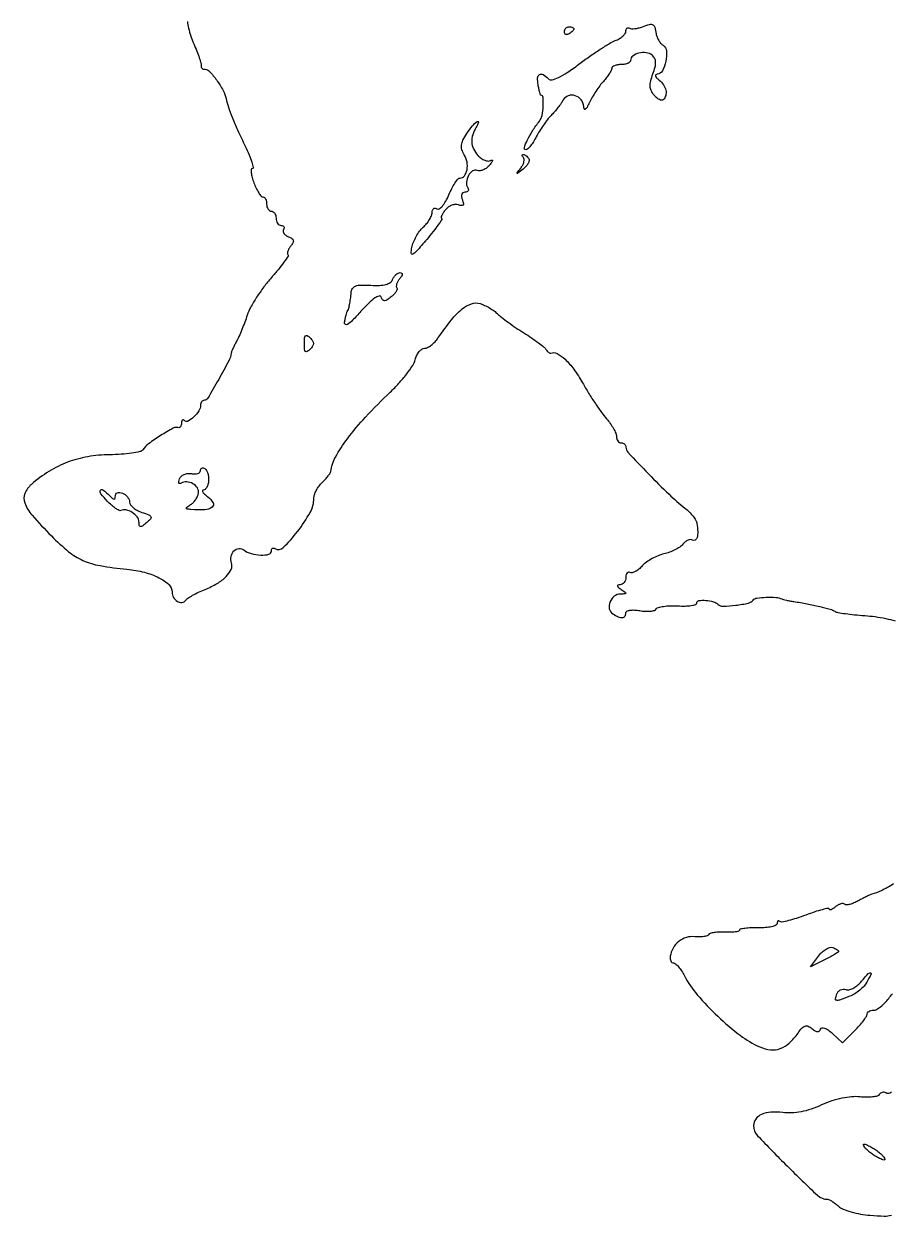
# Model space of a CAD drawing. Extents: x 0 to 363, y 0 to 441.
# Drawn here: x 9.6 to 193.1, y 1.4 to 253.6 of the extents above; entities that cross this region are included whole.
import ezdxf

# ---------------------------------------------------------------- set-up
doc = ezdxf.new("R2010")
doc.units = 0

msp = doc.modelspace()

# ---------------------------------------------------------------- linework, layer by layer
for points in [[(44.245795, 254.143576, 0.026122), (44.491784, 252.681568, 0.025379), (44.949212, 251.026648, 0.024304), (45.577544, 249.401931, -0.009663), (46.229416, 247.852724, -0.013036), (46.754938, 246.42588, -0.010077), (47.134528, 245.227144, -0.123016), (47.154444, 244.75, 0.133709), (47.172388, 244.464443, 0.126386), (47.332346, 244.220313, 0.107733), (47.61535, 244.05651, 0.077668), (47.976947, 244, -0.214922), (48.939356, 243.56628, -0.025252), (50.44285, 241.68211, -0.030469), (51.790103, 239.543125, -0.074661), (52.429786, 237.80217, 0.02951), (52.90959, 236.0135, 0.015446), (53.704637, 233.848698, 0.012025), (54.859024, 231.170047, 0.005597), (56.4781, 227.75, -0.012965), (57.308168, 225.927653, -0.023673), (57.87473, 224.395312, -0.023476), (58.180598, 223.244919, -0.478046), (57.982973, 223, 0.378511), (57.749518, 222.793715, 0.057742), (57.744079, 222.11875, 0.041062), (57.929613, 221.150764, 0.022372), (58.306102, 220, 0.021309), (58.796741, 218.85087, 0.030395), (59.335189, 217.88125, 0.030683), (59.849797, 217.174019, 0.223729), (60.219238, 217, -0.184823), (60.517299, 216.885926, -0.090202), (60.770651, 216.559375, -0.070058), (60.942367, 216.073989, -0.050078), (61, 215.5, 0.064853), (61.074694, 214.926543, 0.082425), (61.29375, 214.440625, 0.098894), (61.618646, 214.115568, 0.148195), (62, 214, -0.148195), (62.381354, 213.884432, -0.098894), (62.70625, 213.559375, -0.082425), (62.925306, 213.073457, -0.064853), (63, 212.5, 0.06887), (63.079345, 211.926682, 0.085131), (63.311086, 211.440625, 0.099915), (63.655173, 211.115626, 0.140337), (64.059017, 211, -0.093902), (64.420729, 210.931465, -0.172183), (64.644424, 210.737031, -0.17347), (64.694547, 210.446288, -0.095482), (64.564761, 210.104785, 0.173098), (64.481439, 209.715345, 0.119723), (64.646032, 209.291408, 0.090029), (65.044565, 208.895119, 0.059217), (65.618368, 208.592952, -0.050851), (66.342091, 208.227124, -0.189301), (66.636139, 207.821265, -0.188332), (66.576232, 207.322301, -0.050275), (66.1213, 206.646158, 0.036248), (65.732943, 206.102469, 0.052229), (65.479493, 205.568864, 0.065637), (65.385057, 205.121367, 0.218975), (65.48665, 204.846683, -0.353086), (65.524456, 204.493234, -0.011171), (64.657563, 203.211375, -0.017125), (63.486056, 201.674214, -0.01046), (62.00521, 199.938692, 0.021228), (60.407671, 197.982644, 0.017631), (58.874589, 195.775741, 0.017991), (57.613206, 193.651769, 0.045078), (56.895623, 192, -0.009277), (56.372619, 190.513421, -0.007549), (55.759069, 188.940625, -0.007639), (55.149773, 187.50877, -0.019672), (54.653823, 186.5, 0.007492), (54.234748, 185.697567, 0.009385), (53.871398, 184.940625, 0.007836), (53.589728, 184.298012, 0.06967), (53.510989, 184, -0.091485), (52.986208, 182.313438, -0.008265), (50.857132, 178.422209, -0.004366), (48.521492, 174.398293, -0.264992), (47.822745, 174, 0.129336), (47.508986, 173.917458, 0.100701), (47.241681, 173.685268, 0.088877), (47.061928, 173.337934, 0.075211), (47, 172.928571, -0.144414), (46.656206, 171.763085, -0.059313), (45.59406, 170.481848, -0.065168), (44.389387, 169.603539, -0.33284), (43.619048, 169.714286, 0.125392), (43.384153, 169.853788, 0.258189), (43.181845, 169.80878, 0.159886), (43.043185, 169.571831, 0.053143), (43, 169.166667, -0.064435), (42.944383, 168.736882, -0.103831), (42.779688, 168.408034, -0.137923), (42.535071, 168.231378, -0.161274), (42.25, 168.222384, 0.202599), (41.239855, 168.109251, 0.012377), (38.574272, 166.525622, 0.017574), (36.029771, 164.799852, 0.082611), (34.798051, 163.541829, -0.18708), (34.206423, 163.144906, -0.017538), (32.452247, 162.814866, -0.020605), (30.261661, 162.573603, -0.014742), (27.798051, 162.47745, 0.040238), (23.147907, 162.057992, 0.047777), (18.89545, 160.899959, 0.047988), (14.955347, 158.961277, 0.04119), (11.23534, 156.217544, 0.116228), (9.844357, 154.275524, 0.192775), (9.825966, 152.288679, 0.087756), (11.396401, 149.708082, 0.01359), (15.487424, 145.307222, 0.02663), (19.120957, 141.979857, 0.068238), (22.150975, 140.114077, 0.061375), (25.758878, 139.025358, 0.018444), (31.453419, 138.260065, -0.037745), (35.132805, 137.620283, -0.054957), (38.214828, 136.469268, -0.069939), (40.314832, 135.01128, -0.209035), (41, 133.444007, 0.13016), (41.299233, 132.314, 0.125741), (42.121161, 131.46279, 0.161452), (43.097932, 131.231418, 0.224738), (43.861803, 131.678659, -0.097841), (44.314845, 132.123934, -0.017154), (45.340655, 132.749181, -0.018029), (46.613227, 133.406897, -0.015327), (48, 134.010167, 0.038525), (50.545973, 135.261074, 0.063372), (52.438453, 136.730666, 0.086128), (53.492571, 138.232097, 0.196208), (53.564363, 139.590684, -0.131591), (53.465125, 140.9473, -0.142593), (54.066105, 142.124768, -0.174376), (55.101202, 142.650964, -0.196291), (56.173785, 142.362618, 0.094243), (57.726271, 141.588895, 0.058315), (59.74543, 141.267357, 0.067761), (61.449839, 141.427869, 0.348565), (62, 142.121166, -0.082191), (62.057193, 142.466742, -0.160745), (62.223552, 142.687041, -0.182594), (62.471208, 142.748707, -0.109535), (62.761028, 142.647693, 0.345751), (64.517572, 142.845598, 0.033598), (67.554236, 146.268594, 0.037103), (70.217438, 150.295451, 0.128233), (71, 153.296605, -0.084732), (71.123341, 154.019205, -0.037056), (71.514063, 154.912797, -0.035302), (72.080315, 155.822334, -0.039513), (72.75, 156.607143, 0.013179), (73.425355, 157.31907, 0.016855), (74.006899, 158.010938, 0.01483), (74.450381, 158.612067, 0.121016), (74.571359, 158.928571, -0.095977), (75.571367, 161.991239, -0.034079), (78.088527, 165.874616, -0.027411), (81.924512, 170.447011, -0.014326), (87.161933, 175.725423, 0.018718), (88.991059, 177.601529, 0.020004), (90.632765, 179.569389, 0.020034), (91.901578, 181.364751, 0.082499), (92.430985, 182.581046, -0.050056), (92.764494, 183.506367, -0.059636), (93.261007, 184.289432, -0.069976), (93.836556, 184.822237, -0.152959), (94.404042, 185, 0.121646), (95.03595, 185.156047, 0.043722), (95.820898, 185.660938, 0.040204), (96.619376, 186.389058, 0.037792), (97.309257, 187.25, -0.018178), (100.103491, 191.031741, -0.05355), (102.373972, 193.328272, -0.087136), (104.338909, 194.428075, -0.162347), (106.143845, 194.454345, -0.033026), (107.116681, 194.073254, -0.022427), (108.169799, 193.519312, -0.022649), (109.142541, 192.889803, -0.041459), (109.863055, 192.279802, 0.031374), (110.68674, 191.553474, 0.00827), (112.093119, 190.498906, 0.008362), (113.736929, 189.34967, 0.008495), (115.409695, 188.262243, -0.008918), (117.020717, 187.213017, -0.011094), (118.47819, 186.178453, -0.009485), (119.658656, 185.265212, -0.078764), (120.111803, 184.7651, 0.034294), (120.374499, 184.417761, 0.047182), (120.657922, 184.148157, 0.056391), (120.920282, 183.986052, 0.205166), (121.111803, 183.979139, -0.218618), (122.437333, 183.897083, -0.065467), (124.122086, 182.686583, -0.048537), (125.978926, 180.569551, -0.026547), (127.843475, 177.660193, 0.009505), (129.121281, 175.508361, 0.008343), (130.53525, 173.309923, 0.008414), (131.87821, 171.368129, 0.024774), (132.88825, 170.09699, -0.02518), (133.696506, 169.078103, -0.026858), (134.379673, 168.004186, -0.027758), (134.86211, 167.023977, -0.100806), (135, 166.34699, 0.072596), (135.075129, 165.832267, 0.087407), (135.29375, 165.395678, 0.100487), (135.618656, 165.103813, 0.133682), (136, 165, -0.087897), (136.381821, 164.932356, -0.09461), (136.70625, 164.738171, -0.100067), (136.923275, 164.448697, -0.111421), (137, 164.108668, 0.190625), (137.43929, 162.998304, 0.003664), (141.77833, 158.44028, 0.009512), (146.121056, 154.112667, 0.024534), (149.461263, 151.20913, -0.029674), (150.384014, 150.390221, -0.030351), (151.195935, 149.473666, -0.031855), (151.797907, 148.594831, -0.099305), (152.035251, 147.92155, -0.026838), (152.185271, 146.20733, -0.073076), (152.049134, 144.999782, -0.178001), (151.660917, 144.444882, -0.298846), (151.113307, 144.429973, 0.160108), (150.685865, 144.532788, 0.079998), (150.139748, 144.398493, 0.066356), (149.562272, 144.057576, 0.053114), (149.044209, 143.553268, -0.07111), (148.392025, 142.962424, -0.030595), (147.378642, 142.36466, -0.029504), (146.203724, 141.850119, -0.034409), (145.034594, 141.507598, 0.043325), (143.825005, 141.129716, 0.029637), (142.527534, 140.505123, 0.029943), (141.339904, 139.747609, 0.051943), (140.470046, 138.966901, -0.036526), (139.741358, 138.271242, -0.050175), (138.988559, 137.76837, -0.060944), (138.321233, 137.511898, -0.202388), (137.866353, 137.582598, 0.169431), (137.538219, 137.655252, 0.189891), (137.254491, 137.502789, 0.120452), (137.062552, 137.117948, 0.055782), (137, 136.559017, -0.078525), (136.905705, 135.96231, -0.089641), (136.632812, 135.453463, -0.099424), (136.226773, 135.110394, -0.123393), (135.75, 134.984687, 0.066727), (135.295085, 134.918023, 0.405416), (135.1875, 134.730859, 0.167501), (135.378141, 134.440231, 0.021149), (136, 134, -0.009472), (136.852936, 133.425598, -0.283067), (136.951561, 133.197104, -0.356064), (136.787749, 133.046795, -0.012247), (135.856989, 133.015313, 0.165688), (134.525575, 132.547766, 0.133233), (133.614276, 131.323246, 0.146006), (133.492396, 129.891393, 0.202797), (134.21613, 128.845262, 0.037082), (135.395806, 128.21409, 0.120018), (136.263892, 128.057683, 0.227711), (136.789363, 128.350521, 0.154868), (137, 129.014262, -0.277008), (137.214346, 129.371469, -0.080799), (137.846759, 129.58711, -0.054989), (138.791054, 129.641468, -0.030514), (139.938829, 129.510777, 0.029818), (141.103508, 129.376519, 0.039204), (142.172737, 129.40135, 0.043714), (143.015878, 129.562593, 0.18737), (143.416756, 129.865309, -0.193433), (143.859475, 130.191555, -0.028101), (144.978979, 130.414693, -0.0284), (146.398197, 130.533857, -0.02084), (147.977928, 130.510649, 0.019904), (149.519728, 130.485114, 0.032737), (150.818516, 130.60061, 0.035661), (151.764715, 130.817605, 0.329745), (152, 131.13558, -0.374408), (152.426932, 131.625799, -0.05157), (153.893043, 131.676755, -0.048977), (155.505908, 131.406233, -0.131079), (156.506023, 130.827311, 0.210087), (157.527636, 130.429598, 0.020234), (160.245755, 130.656721, 0.021192), (162.934677, 131.107792, 0.182324), (163.942786, 131.752917, -0.204528), (164.669287, 132.175142, -0.021753), (166.661891, 132.333834, -0.026639), (168.704443, 132.298514, -0.08879), (170, 131.970916, 0.046697), (170.305804, 131.865672, 0.006977), (170.940625, 131.720924, 0.007794), (171.697613, 131.571697, 0.00665), (172.5, 131.43747, -0.009433), (175.318166, 130.949893, -0.010845), (177.98712, 130.375801, -0.009382), (180.224504, 129.798958, -0.070739), (181.222826, 129.362286, 0.09507), (181.818295, 129.135424, 0.00828), (183.425218, 128.879603, 0.010644), (185.36866, 128.64521, 0.008073), (187.508496, 128.468065, -0.017857), (189.752141, 128.23805, -0.017039), (192.00932, 127.846062, -0.017264), (193.976939, 127.363411, -0.056448)], [(193.619641, 71.696034, -0.021726), (190.97086, 70.226037, -0.063279), (189, 69.535923, 0.057118), (188.692639, 69.432517, 0.005158), (187.960779, 69.079922, 0.006645), (187.09536, 68.637515, 0.005146), (186.164354, 68.133544, -0.027332), (185.228065, 67.67919, -0.038365), (184.346677, 67.386664, -0.042933), (183.627341, 67.272091, -0.217729), (183.256363, 67.410304, 0.191717), (182.938378, 67.547211, 0.075983), (182.457929, 67.487352, 0.060374), (181.897785, 67.253015, 0.044003), (181.342009, 66.868879, -0.025894), (180.826388, 66.484217, -0.058953), (180.394215, 66.263926, -0.128843), (180.116515, 66.236804, -0.368398), (180, 66.37348, 0.472742), (179.796227, 66.540836, 0.013519), (178.546277, 66.257831, 0.018094), (176.949384, 65.788453, 0.010264), (175.051155, 65.111436, -0.012557), (173.11482, 64.430816, -0.018943), (171.394132, 63.945296, -0.014178), (169.985093, 63.646763, -0.246261), (169.551155, 63.782178, 0.116494), (169.341728, 63.911577, 0.255151), (169.161902, 63.879202, 0.168796), (169.038659, 63.682007, 0.056095), (169, 63.338509, -0.300844), (168.748497, 62.958344, -0.044179), (167.82498, 62.658873, -0.037751), (166.532972, 62.46386, -0.023473), (164.999933, 62.421842, 0.013836), (163.466376, 62.409368, 0.022823), (162.174905, 62.303953, 0.019049), (161.185988, 62.139107, 0.355888), (160.999933, 61.910765, -0.340651), (160.83063, 61.691051, -0.031014), (160.1073, 61.547723, -0.030069), (159.126078, 61.475485, -0.018199), (157.96109, 61.502315, 0.022369), (156.765422, 61.519879, 0.030042), (155.686558, 61.422399, 0.030504), (154.836164, 61.24011, 0.188452), (154.48541, 60.976394, -0.17974), (154.157088, 60.72077, -0.039497), (153.448713, 60.557221, -0.03633), (152.550722, 60.489455, -0.028014), (151.569564, 60.541821, 0.10018), (149.78706, 60.380317, 0.096259), (148.179199, 59.539199, 0.094752), (146.984372, 58.143327, 0.093593), (146.382315, 56.399118, 0.061001), (146.369534, 55.863971, 0.088911), (146.497503, 55.410991, 0.114981), (146.741704, 55.110021, 0.166565), (147.062804, 55, -0.186747), (147.494118, 54.833086, -0.032374), (148.112586, 54.192187, -0.031344), (148.77486, 53.303049, -0.023511), (149.39259, 52.25, 0.056327), (152.107439, 48.24779, 0.026568), (156.42254, 43.723135, 0.026558), (161.183966, 39.689204, 0.057431), (165.307147, 37.245401, 0.078014), (167.589471, 36.627031, 0.11428), (169.647306, 36.872447, 0.101617), (171.556826, 38.040059, 0.052156), (173.404394, 40.166965, -0.029424), (174.24448, 41.227681, -0.133488), (174.899483, 41.65375, -0.185327), (175.555952, 41.617485, -0.067864), (176.358433, 41.117491, 0.034272), (177.03953, 40.626909, 0.123598), (177.545117, 40.465099, 0.20978), (177.912066, 40.59895, 0.122029), (178.167313, 41.001938, -0.275476), (178.480166, 41.271622, -0.131502), (179.028655, 41.2234, -0.070005), (179.788302, 40.819207, -0.030324), (180.673797, 40.089278), (182.818477, 38.091204), (185.409238, 40.681966, 0.015415), (186.401361, 41.737226, 0.020065), (187.238964, 42.765384, 0.018102), (187.859805, 43.658811, 0.143752), (188, 44.136364, -0.155059), (188.104663, 44.465744, -0.097725), (188.399479, 44.746307, -0.080063), (188.839918, 44.935653, -0.061636), (189.359927, 45, 0.127034), (190.010056, 45.167886, 0.038056), (190.871869, 45.734375, 0.035444), (191.778548, 46.543235, 0.031855), (192.597276, 47.5, -0.02965), (193.408796, 48.456844, -0.033942)], [(193.191085, 27.645885, -0.092249), (192.796119, 27.427168, -0.100657), (192.377779, 27.376253, -0.11907), (192, 27.5, 0.101331), (191.629512, 27.635912, 0.098455), (191.231379, 27.617326, 0.097388), (190.867185, 27.447162, 0.096792), (190.593612, 27.151467, -0.19186), (190.16534, 26.833857, -0.03467), (189.172925, 26.643324, -0.032969), (187.912411, 26.574614, -0.02458), (186.521967, 26.658988, 0.048457), (184.751818, 26.681855, 0.030734), (182.709193, 26.382808, 0.02867), (180.544348, 25.797294, 0.026504), (178.401594, 24.955171, -0.025176), (176.158621, 24.066781, -0.033713), (174.044307, 23.505737, -0.036984), (172.049035, 23.269111, -0.044545), (170.163278, 23.353884, 0.048751), (167.663651, 23.445237, 0.09066), (165.700811, 22.961318, 0.127261), (164.46017, 21.96684, 0.161874), (164, 20.582702, 0.192465), (164.853708, 18.447035, 0.006978), (171.103405, 12.059838, 0.007013), (177.5269, 5.852381, 0.190835), (179.678865, 5, -0.121662), (180.033467, 4.912421, -0.021817), (180.626337, 4.566722, -0.022415), (181.299701, 4.089709, -0.018602), (181.972362, 3.525012, 0.090023), (182.933483, 2.927776, 0.025175), (184.616745, 2.358539, 0.024533), (186.620112, 1.89642, 0.023578), (188.685798, 1.625303, 0.013398), (191.643881, 1.457819, 0.082815), (193.147614, 1.662814, 0.135795)]]:
    msp.add_lwpolyline(points, format="xyb")
for points in [[(143.395409, 251.511663, 0.05715), (143.580516, 250.815559, 0.043195), (143.932229, 250.10641, 0.044162), (144.38643, 249.489983, 0.073617), (144.878364, 249.075175, -0.240141), (145.595206, 247.895056, -0.068689), (145.457016, 245.692312, -0.0703), (144.734933, 243.652214, -0.272024), (143.641592, 242.968197, 0.168786), (143.331444, 242.850651, 0.301735), (143.257083, 242.59964, 0.118029), (143.489078, 242.206448, 0.03225), (144.02564, 241.718197, -0.073461), (144.96316, 240.712489, -0.099874), (145.450259, 239.574932, -0.117049), (145.419917, 238.473958, -0.13196), (144.892501, 237.559167, -0.234587), (144.560399, 237.44743, -0.084848), (144.072333, 237.601394, -0.061591), (143.50781, 237.985861, -0.039308), (142.953523, 238.556001, -0.065696), (142.367784, 239.487121, -0.094281), (142.134516, 240.430891, -0.075203), (142.241852, 241.547639, -0.028753), (142.709685, 243.041825, 0.024714), (143.18136, 244.506706, 0.077368), (143.292218, 245.532447, 0.113639), (143.073613, 246.312971, 0.094956), (142.525411, 246.97891, 0.144055), (141.311042, 247.501787, 0.089222), (139.749041, 247.411826, 0.100766), (138.463211, 246.812195, 0.237729), (138, 245.893011, -0.208972), (137.850784, 245.551578, -0.081888), (137.4125, 245.262322, -0.06238), (136.765672, 245.065528, -0.042713), (136, 245, 0.038693), (135.234141, 244.940645, 0.057747), (134.5875, 244.76164, 0.075913), (134.146689, 244.499221, 0.224222), (134, 244.188561, -0.120698), (133.89437, 243.757357, -0.022418), (133.482071, 243.046031, -0.022868), (132.911846, 242.240255, -0.019119), (132.236839, 241.438561, 0.024516), (131.476821, 240.515878, 0.014047), (130.648166, 239.335077, 0.014009), (129.879916, 238.098205, 0.02259), (129.304519, 237, -0.014437), (128.770472, 235.938999, -0.11796), (128.411216, 235.537579, -0.48626), (128.177906, 235.609561, -0.081474), (128.06768, 236.143011, 0.158759), (127.544675, 237.549282, 0.148513), (126.280476, 238.423436, 0.160623), (124.819357, 238.411136, 0.185497), (123.754192, 237.525248, -0.026969), (123.299182, 236.806113, -0.012339), (122.633288, 235.916827, -0.012178), (121.884288, 235.012567, -0.016433), (121.16108, 234.234668, 0.029339), (120.401717, 233.374411, 0.014522), (119.536827, 232.201746, 0.014359), (118.707566, 230.929715, 0.020375), (118.05037, 229.75, -0.022671), (117.457347, 228.696878, -0.030683), (116.823261, 227.807813, -0.031362), (116.23156, 227.164436, -0.19349), (115.822546, 227, -0.505047), (115.515649, 227.416141, -0.03638), (116.125442, 228.976108, -0.031504), (117.239047, 230.974689, -0.023904), (118.695492, 233.01851, 0.116517), (119.253607, 234.219729, 0.036783), (119.510712, 236.195092, 0.033602), (119.48979, 238.049242, 0.391415), (119.002201, 238.5, -0.338842), (118.931346, 238.554246, -0.003946), (118.77248, 239.160937, -0.009911), (118.603625, 239.887367, -0.006069), (118.431964, 240.75, -0.052855), (118.316762, 242.211169, -0.262111), (118.724821, 242.8925, -0.276139), (119.496401, 242.876788, -0.056607), (120.608287, 241.991713, 0.259274), (121.366409, 241.775334, 0.054437), (122.715821, 242.249819, 0.036447), (124.578683, 243.315802, 0.013251), (127.058287, 245.08269, -0.008554), (129.306677, 246.71688, -0.009123), (131.562434, 248.23755, -0.008771), (133.546854, 249.474403, -0.041362), (134.75, 250.066226, 0.038917), (135.611038, 250.484558, 0.047184), (136.339063, 251.0091, 0.054075), (136.842551, 251.555991, 0.160368), (137, 252.034266, -0.072269), (137.055568, 252.416713, -0.143018), (137.220313, 252.672223, -0.1829), (137.464943, 252.762131, -0.129434), (137.75, 252.684149, 0.12608), (138.170975, 252.565992, 0.034266), (138.867188, 252.597837, 0.032387), (139.679308, 252.744748, 0.0287), (140.5, 252.999605, -0.021593), (142.010137, 253.492189, -0.188907), (142.697927, 253.422284, -0.212712), (143.109374, 252.910261, -0.02801)], [(126, 252.559017, -0.151918), (125.934461, 252.34829, -0.038439), (125.70625, 252.066025, -0.035638), (125.382774, 251.768994, -0.029505), (125, 251.5, -0.082592), (124.6179, 251.343488, -0.161196), (124.29375, 251.3746, -0.182303), (124.078288, 251.586039, -0.108972), (124, 251.940983, -0.093332), (124.076123, 252.345238, -0.09642), (124.29375, 252.688914, -0.099167), (124.618444, 252.918938, -0.105053), (125, 253, -0.042167), (125.382849, 252.967655, -0.061769), (125.70625, 252.870461, -0.081139), (125.92554, 252.727648, -0.210953)], [(105.337137, 231.75, 0.060964), (104.58413, 230.136373, 0.093695), (104.387917, 228.611795, 0.097812), (104.762515, 227.167974, 0.0718), (105.688155, 225.792091, 0.051354), (106.374995, 225.174183, 0.062586), (107.13135, 224.756071, 0.074394), (107.839581, 224.589148, 0.156875), (108.383647, 224.71554, -0.104852), (108.682731, 224.818162, -0.515423), (108.783407, 224.708029, -0.10028), (108.626033, 224.347072, -0.017517), (108.176887, 223.751399, -0.058721), (107.574265, 223.16425, -0.061724), (106.861196, 222.74473, -0.0689), (106.150435, 222.547316, -0.125591), (105.555929, 222.616912, 0.247199), (104.564628, 222.499116, 0.11882), (103.684984, 221.518766, 0.102684), (103.267296, 220.119714, 0.161136), (103.555773, 218.909758, -0.106339), (103.679035, 218.563167, -0.180861), (103.610356, 218.267241, -0.163319), (103.355034, 218.068627, -0.084536), (102.952028, 218, 0.154731), (102.54938, 217.872339, 0.158586), (102.298629, 217.537091, 0.113832), (102.246116, 217.018675, 0.060241), (102.404352, 216.388659, -0.038282), (102.619109, 215.66868, -0.221513), (102.533746, 215.291617, -0.272526), (102.21154, 215.162906, -0.053632), (101.584454, 215.329218, 0.112983), (100.935947, 215.421531, 0.069444), (100.180041, 215.250686, 0.064018), (99.436356, 214.855153, 0.065445), (98.823113, 214.286864, 0.023421), (98.351497, 213.661164, 0.042209), (98.035539, 213.102474, 0.058664), (97.898716, 212.679894, 0.361632), (98, 212.493638, -0.472953), (98.072674, 212.265594, -0.009085), (97.285175, 211.097579, -0.014832), (96.222996, 209.67407, -0.008533), (94.864427, 208.020504, -0.00417), (92.690144, 205.507089, -0.088214), (91.920651, 204.893304, -0.571101), (91.598731, 205.086476, -0.045386), (91.719565, 206.313333, -0.04858), (92.045385, 207.421469, -0.031325), (92.622746, 208.63, -0.031394), (93.343487, 209.751797, -0.05039), (94.105138, 210.595149, 0.036633), (94.830223, 211.354985, 0.035718), (95.443384, 212.218679, 0.037939), (95.868412, 213.055173, 0.098888), (96, 213.714005, -0.077241), (96.07612, 214.203804, -0.154811), (96.299906, 214.520248, -0.185976), (96.632482, 214.616, -0.117068), (97.020956, 214.487048, 0.295906), (97.518598, 214.497908, 0.066703), (98.180418, 215.090681, 0.048784), (98.888552, 216.10456, 0.02911), (99.534376, 217.428031, -0.019595), (100.170136, 218.796309, -0.028022), (100.846809, 219.950734, -0.027163), (101.480044, 220.800315, -0.22256), (101.906431, 221, 0.23944), (102.840226, 221.474372, 0.113219), (103.387283, 222.749553, 0.089288), (103.390085, 224.419656, 0.095746), (102.8045, 225.941437, -0.061346), (102.312018, 226.999293, -0.108797), (102.219835, 227.95232, -0.086599), (102.536428, 229.001433, -0.028556), (103.343768, 230.401904, -0.025307), (104.525191, 232.020068, -0.073862), (105.541648, 232.95209, -0.701808), (105.792763, 232.76929, -0.069128)], [(116.429973, 225.113307, -0.187169), (116.5116, 224.673521, -0.075215), (116.306174, 224.086608, -0.060274), (115.86413, 223.450401, -0.044598), (115.23899, 222.863307, -0.001748), (114.14961, 222.015406, -0.27909), (114.00289, 221.998672, -0.480912), (113.977097, 222.102491, -0.002309), (114.741324, 223.092009, 0.04346), (115.167948, 223.749775, 0.05878), (115.424724, 224.409651, 0.073134), (115.485663, 224.973454, 0.188967), (115.324657, 225.342009, -0.04506), (115.113507, 225.59508, -0.133007), (115.038449, 225.806715, -0.259352), (115.101343, 225.943435, -0.159357), (115.274316, 226, -0.114559), (115.546522, 225.936804, -0.049594), (115.864446, 225.739534, -0.045544), (116.17533, 225.452526, -0.045209)], [(89.131121, 199.657991, 0.039536), (88.742559, 199.106395, 0.055825), (88.495947, 198.558771, 0.070463), (88.415944, 198.09522, 0.206775), (88.532842, 197.800491, -0.271807), (88.610183, 197.503317, -0.068705), (88.401413, 197.02738, -0.051016), (87.970481, 196.463466, -0.031565), (87.361545, 195.892501, -0.021789), (86.456173, 195.209154, -0.141499), (85.919935, 195.030353, -0.251376), (85.539708, 195.214886, -0.075613), (85.235413, 195.805897, 0.396002), (84.781584, 196.049219, 0.086838), (83.900243, 195.639456, 0.042966), (82.614244, 194.568699, 0.014987), (80.952221, 192.822212, -0.009518), (79.179132, 190.917734, -0.054093), (78.116259, 190.033346, -0.323389), (77.652962, 190.051718, -0.279364), (77.477675, 190.516315, -0.006996), (77.633818, 191.294366, -0.009538), (77.797689, 191.99073, -0.006798), (77.952922, 192.565489, -0.100595), (78.048489, 192.75, 0.100909), (78.299038, 193.234475, 0.018447), (78.539408, 194.219913, 0.018713), (78.741936, 195.436655, 0.014338), (78.875, 196.778466, -0.12044), (79.152848, 197.646166, -0.167895), (79.777337, 198.159995, -0.085987), (80.936855, 198.376085, -0.017136), (83.051338, 198.330464, 0.0228), (84.906167, 198.311451, 0.056019), (86.252623, 198.51118, 0.083948), (87.158444, 198.922983, 0.153744), (87.658327, 199.551998, -0.056692), (87.946379, 200.105741, -0.058371), (88.349045, 200.574649, -0.06467), (88.799876, 200.893439, -0.122184), (89.229434, 201, -0.151678), (89.561486, 200.896898, -0.266504), (89.682283, 200.6454, -0.122943), (89.545293, 200.228933, -0.032582)], [(70.2, 184.8, -0.051663), (69.601187, 184.313616, -0.354955), (69.25, 184.35, -0.180052), (69.04368, 184.800928, -0.018208), (69, 186, -0.018208), (69.04368, 187.199072, -0.180052), (69.25, 187.65, -0.354955), (69.601187, 187.686384, -0.051663), (70.2, 187.2, -0.049631), (70.734592, 186.547259, -0.147822), (70.9, 186, -0.147822), (70.734592, 185.452741, -0.049631)], [(48.723564, 156.98031, -0.046906), (48.594313, 156.222484, -0.063814), (48.330828, 155.581716, -0.080404), (47.981254, 155.147695, -0.185146), (47.596066, 155, 0.351326), (47.422101, 154.860551, 0.206623), (47.474869, 154.583392, 0.063634), (47.876511, 154.127981, 0.0224), (48.557298, 153.581761, -0.106278), (49.664932, 152.338234, -0.376447), (49.465447, 151.374812, -0.153196), (47.918348, 150.823163, -0.031873), (45, 150.89683, -0.016866), (44.180813, 150.997844, -0.350005), (44.024529, 151.168654, -0.262553), (44.139218, 151.408613, -0.011804), (44.929626, 151.935345, 0.058912), (45.493135, 152.392808, 0.042912), (46.004436, 153.018108, 0.043562), (46.391679, 153.70621, 0.070064), (46.580995, 154.350892, 0.181494), (46.342607, 155.451239, 0.119906), (45.394201, 156.3521, 0.114265), (44.097566, 156.743948, 0.156127), (42.921212, 156.451307, -0.139419), (42.630744, 156.368874, -0.316653), (42.453534, 156.493749, -0.140398), (42.431024, 156.841504, -0.038037), (42.590564, 157.37541, -0.114035), (42.952786, 157.912328, -0.082906), (43.555732, 158.311488, -0.076829), (44.302443, 158.514923, -0.075866), (45.079109, 158.484765, 0.048913), (45.814564, 158.416538, 0.078274), (46.435738, 158.517722, 0.110771), (46.84867, 158.764317, 0.205786), (47, 159.116435, -0.1075), (47.073154, 159.45275, -0.181513), (47.275058, 159.653819, -0.16238), (47.578631, 159.68497, -0.083665), (47.936368, 159.539327, -0.12701), (48.28494, 159.175913, -0.053415), (48.553858, 158.548899, -0.048179), (48.711285, 157.780758, -0.045293)], [(27.8, 153.8, 0.020516), (28.397844, 153.249303, 0.170935), (28.736572, 153.119967, 0.349598), (28.937084, 153.271288, 0.063003), (29, 153.768615, -0.148231), (29.120583, 154.16642, -0.152587), (29.440625, 154.424866, -0.117179), (29.926327, 154.494893, -0.069186), (30.5, 154.361626, -0.069986), (31.073458, 154.043748, -0.06329), (31.559375, 153.570388, -0.066796), (31.888294, 153.020024, -0.10167), (32, 152.476345, 0.160521), (32.186024, 151.911835, 0.059648), (32.766586, 151.295856, 0.051309), (33.611085, 150.726364, 0.042282), (34.609653, 150.296782, -0.014434), (36.111449, 149.747533, -0.193791), (36.52728, 149.350466, -0.302758), (36.451108, 148.885354, -0.031954), (35.609653, 148.091004, -0.015215), (34.708107, 147.387985, -0.187907), (34.295161, 147.277961, -0.337497), (34.060764, 147.501675, -0.039452), (34, 148.270566, 0.168818), (33.634498, 149.322251, 0.085172), (32.577288, 150.27199, 0.085213), (31.264506, 150.814611, 0.169282), (30.159758, 150.688736, -0.238814), (29.777008, 150.696396, -0.029594), (29.043363, 151.14421, -0.029732), (28.181995, 151.821944, -0.020362), (27.285733, 152.685492, -0.023451), (25.953612, 154.215484, -0.282634), (25.865125, 154.958194, -0.488431), (26.377956, 155.078151, -0.026626)], [(182, 57.466253, -0.255099), (181.904205, 57.290712, -0.006705), (181.123991, 56.803405, -0.012507), (180.160845, 56.252105, -0.00803), (179.017842, 55.658787), (176.035684, 54.171091), (177.762438, 56.4603, -0.042332), (178.515863, 57.300734, -0.052657), (179.350733, 57.935542, -0.062019), (180.139493, 58.288735, -0.167422), (180.744596, 58.267766, -0.020766), (181.22548, 58.059939, -0.029697), (181.631225, 57.833602, -0.029629), (181.928004, 57.618372, -0.224697)], [(187.974382, 50.952132, -0.061101), (187.373305, 50.098405, -0.035164), (186.464705, 49.226137, -0.034615), (185.413247, 48.46673, -0.048281), (184.374099, 47.952132, -0.005593), (182.183392, 47.147157, -0.129416), (181.526006, 47.092107, -0.425106), (181.309999, 47.412622, -0.038896), (181.614144, 48.436858, -0.093252), (181.927811, 48.945748, -0.096396), (182.401776, 49.298825, -0.099183), (182.96171, 49.442004, -0.105143), (183.521174, 49.353501, 0.146555), (184.169618, 49.304536, 0.061652), (185.002605, 49.598086, 0.053693), (185.877837, 50.158154, 0.046575), (186.660656, 50.916643, -0.005753), (188.207053, 52.6812, -0.206013), (188.689465, 52.904401, -0.562754), (188.846533, 52.660771, -0.009718)], [(191.564984, 13.894854, -0.083295), (191.737836, 13.471177, -0.482963), (191.60724, 13.309247, -0.109438), (191.149054, 13.414478, -0.011909), (190.176371, 13.905609, -0.024254), (189.336213, 14.409104, -0.021949), (188.519292, 15.007596, -0.022545), (187.835654, 15.608714, -0.062803), (187.435016, 16.105146, -0.083295), (187.262164, 16.528823, -0.482963), (187.39276, 16.690753, -0.109438), (187.850946, 16.585522, -0.011909), (188.823629, 16.094391, -0.024254), (189.663787, 15.590896, -0.021949), (190.480708, 14.992404, -0.022545), (191.164346, 14.391286, -0.062803)]]:
    msp.add_lwpolyline(points, format="xyb", close=True)

doc.saveas('drawing.dxf')
